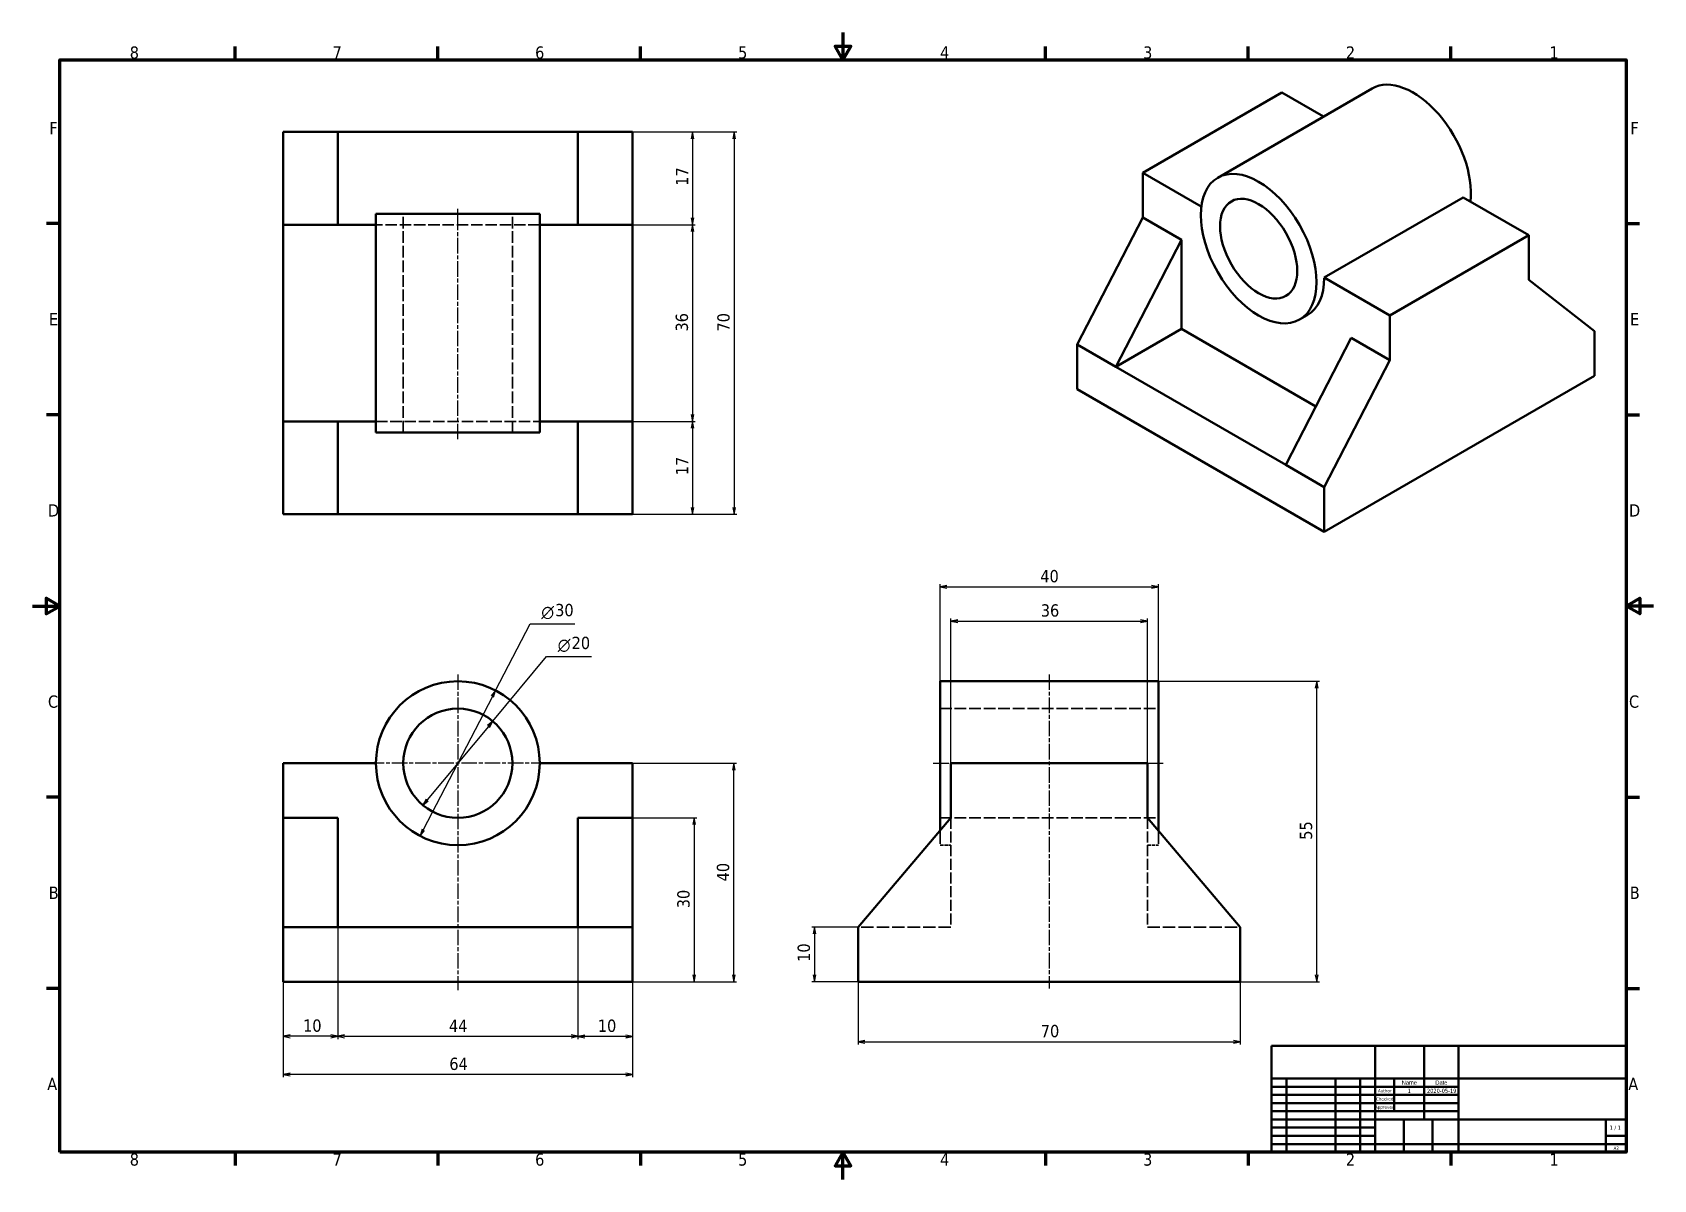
# Model space of a CAD drawing. Header units: millimetres. Extents: x 0 to 297, y 0 to 210.
import ezdxf
from ezdxf.enums import TextEntityAlignment as Align

# ---------------------------------------------------------------- set-up
doc = ezdxf.new("R2010")
doc.units = ezdxf.units.MM
doc.header["$LTSCALE"] = 0.5
doc.linetypes.add('CHAIN', pattern=[0.3543, 0.2362, -0.0295, 0.0591, -0.0295])
doc.linetypes.add('DASHED', pattern=[0.2068, 0.1655, -0.0413])
for name, color, linetype, lineweight in [('Border (ISO)', 7, 'Continuous', 70), ('Center Mark (ISO)', 7, 'Continuous', 25), ('Centerline (ISO)', 7, 'Continuous', 25), ('Dimension (ISO)', 7, 'Continuous', 25), ('Hidden (ISO)', 7, 'DASHED', 35), ('Title (ISO)', 7, 'Continuous', 50), ('Visible (ISO)', 7, 'Continuous', 50)]:
    doc.layers.add(name, color=color, linetype=linetype, lineweight=lineweight)
doc.styles.add('Note Text (JIS)', font='tahoma.ttf')
doc.styles.add('Text Style12', font='AIGDT___.TTF')
doc.styles.add('Text Style38', font='tahoma.ttf')
doc.styles.add('Text Style39', font='tahoma.ttf')
doc.styles.add('Text Style41', font='tahoma.ttf')

# ---------------------------------------------------------------- blocks, each defined once
blk = doc.blocks.new('Borders Default Border')
at = {"layer": 'Border (ISO)'}
for p, q in [((74.25, 410), (74.25, 414.9)), ((148.5, 410), (148.5, 414.9)), ((222.75, 410), (222.75, 414.9)), ((371.25, 410), (371.25, 414.9)), ((445.5, 410), (445.5, 414.9)), ((519.75, 410), (519.75, 414.9)), ((10, 350), (5.1, 350)), ((584, 350), (588.9, 350)), ((10, 280), (5.1, 280)), ((584, 280), (588.9, 280)), ((10, 140), (5.1, 140)), ((584, 140), (588.9, 140)), ((10, 70), (5.1, 70)), ((584, 70), (588.9, 70)), ((74.25, 10), (74.25, 5.1)), ((148.5, 10), (148.5, 5.1)), ((222.75, 10), (222.75, 5.1)), ((371.25, 10), (371.25, 5.1)), ((445.5, 10), (445.5, 5.1)), ((519.75, 10), (519.75, 5.1))]:
    blk.add_line(p, q, dxfattribs=at)
at = {"layer": 'Border (ISO)', "flags": 128}
for points in [[(297, 420), (297, 410), (294.11, 415), (299.89, 415), (297, 410)], [(10, 10), (10, 410), (584, 410), (584, 10), (10, 10)], [(0, 210), (10, 210), (5, 212.89), (5, 207.11), (10, 210)], [(594, 210), (584, 210), (589, 212.89), (589, 207.11), (584, 210)], [(297, 0), (297, 10), (294.11, 5), (299.89, 5), (297, 10)]]:
    blk.add_lwpolyline(points, dxfattribs=at)
at = {"layer": 'Border (ISO)', "char_height": 4.5, "attachment_point": 7, "style": 'Note Text (JIS)'}
for s, insert in [('8', (35.66, 410.3)), ('7', (109.98, 410.4)), ('6', (184.19, 410.31)), ('5', (258.56, 410.31)), ('4', (332.56, 410.4)), ('3', (406.97, 410.31)), ('2', (481.26, 410.4)), ('1', (555.86, 410.4)), ('F', (6.19, 382.75)), ('F', (585.49, 382.75)), ('E', (6.06, 312.75)), ('E', (585.36, 312.75)), ('D', (5.7, 242.75)), ('D', (585, 242.75)), ('C', (5.69, 172.67)), ('C', (584.99, 172.67)), ('B', (5.98, 102.75)), ('B', (585.28, 102.75)), ('A', (5.44, 32.75)), ('A', (584.74, 32.75)), ('8', (35.66, 5)), ('7', (109.98, 5.1)), ('6', (184.19, 5.01)), ('5', (258.56, 5.01)), ('4', (332.56, 5.1)), ('3', (406.97, 5.01)), ('2', (481.26, 5.1)), ('1', (555.86, 5.1))]:
    blk.add_mtext(s, dxfattribs=dict(at, insert=insert))
blk = doc.blocks.new('Title Blocks JIS')
at = {"layer": 'Title (ISO)'}
for p, q in [((230, 139), (100, 139)), ((100, 139), (100, 100)), ((138, 100), (138, 139)), ((156, 127), (156, 139)), ((168.5, 100), (168.5, 139)), ((230, 100), (230, 139)), ((100, 127), (230, 127)), ((105.5, 100), (105.5, 127)), ((123.5, 100), (123.5, 127)), ((132.5, 100), (132.5, 127)), ((145, 115), (145, 127)), ((156, 112), (156, 127)), ((100, 124), (168.5, 124)), ((100, 121), (168.5, 121)), ((168.5, 118), (100, 118)), ((100, 115), (168.5, 115)), ((138, 112), (100, 112)), ((138, 109), (100, 109)), ((168.5, 112), (138, 112)), ((148.5, 100), (148.5, 112)), ((159, 100), (159, 112)), ((168.5, 112), (230, 112)), ((222.5, 100), (222.5, 112)), ((138, 106), (100, 106)), ((230, 103), (100, 103)), ((222.5, 106), (230, 106)), ((100, 100), (230, 100))]:
    blk.add_line(p, q, dxfattribs=at)
for s, height, style, p in [('Checked', 1.2, 'Text Style41', (141.5, 119.5)), ('Author', 1.2, 'Text Style41', (141.5, 122.5)), ('Approved', 1.2, 'Text Style41', (141.5, 116.5)), ('1 / 1 ', 1.5, 'Text Style39', (226.25, 109))]:
    blk.add_text(s, height=height, dxfattribs=dict(at, style=style)).set_placement(p, align=Align.MIDDLE_CENTER)
at = {"layer": 'Title (ISO)', "char_height": 1.4986, "attachment_point": 5, "style": 'Note Text (JIS)'}
for s, insert, width in [('\\fArial|b0|i0;\\H1.4986;Name', (150.5, 125.5), 10.8457), ('\\fArial|b0|i0;\\H1.4986;Date', (162.25, 125.5), 12.2497)]:
    blk.add_mtext(s, dxfattribs=dict(at, insert=insert, width=width))
at = {"layer": 'Title (ISO)'}
for tag, height, style, p in [('COMPANY', 3.1, 'Text Style38', (199.25, 133)), ('CHECKED_BY', 1.5, 'Text Style39', (150.5, 119.5)), ('CHECKED_DATE', 1.5, 'Text Style39', (162.25, 119.5)), ('ENG_APPROVED_BY', 1.5, 'Text Style39', (150.5, 116.5)), ('ENG_APPROVAL_DATE', 1.5, 'Text Style39', (162.25, 116.5)), ('PART_NUMBER', 3.1, 'Text Style38', (195.5, 107.5))]:
    blk.add_attdef(tag, text='', height=height, dxfattribs=dict(at, style=style)).set_placement(p, align=Align.MIDDLE_CENTER)
at = {"layer": 'Title (ISO)', "style": 'Text Style38'}
blk.add_attdef('TITLE', text='', height=3.1, dxfattribs=at).set_placement((169.5, 126), align=Align.TOP_LEFT)
at = {"layer": 'Title (ISO)'}
for tag, p, height, style in [('AUTHOR_001', (149.91, 121.75), 1.5, 'Text Style39'), ('CREATION_DATE_001', (156.98, 121.75), 1.5, 'Text Style39'), ('Sheet_Size_001', (225.34, 100.89), 1.2, 'Text Style41')]:
    blk.add_attdef(tag, p, '', height=height, dxfattribs=dict(at, style=style))

msp = doc.modelspace()

# ---------------------------------------------------------------- linework, layer by layer
at = {"layer": 'Center Mark (ISO)', "linetype": 'CHAIN', "ltscale": 23.990969}
for p, q in [((77.94, 92.47), (77.94, 34.69)), ((94.19, 76.22), (61.69, 76.22))]:
    msp.add_line(p, q, dxfattribs=at)
at = {"layer": 'Centerline (ISO)', "linetype": 'CHAIN', "ltscale": 23.990969}
for p, q in [((77.94, 135.54), (77.94, 178.04)), ((186.28, 92.49), (186.28, 34.97)), ((165.03, 76.22), (207.53, 76.22))]:
    msp.add_line(p, q, dxfattribs=at)
at = {"layer": 'Dimension (ISO)'}
for p, q in [((109.94, 191.79), (121.44, 191.79)), ((109.94, 191.79), (129.07, 191.79)), ((120.94, 191.79), (120.69, 190.54)), ((120.94, 190.54), (120.94, 191.79)), ((121.19, 190.54), (120.94, 191.79)), ((120.94, 190.54), (120.94, 176.04)), ((128.57, 191.79), (128.32, 190.54)), ((128.57, 190.54), (128.57, 191.79)), ((128.82, 190.54), (128.57, 191.79)), ((128.57, 190.54), (128.57, 123.04)), ((120.69, 176.04), (120.94, 174.79)), ((120.94, 176.04), (120.94, 174.79)), ((120.94, 174.79), (121.19, 176.04)), ((109.94, 174.79), (121.44, 174.79)), ((109.94, 174.79), (121.44, 174.79)), ((120.94, 174.79), (120.69, 173.54)), ((120.94, 173.54), (120.94, 174.79)), ((121.19, 173.54), (120.94, 174.79)), ((120.94, 173.54), (120.94, 140.04)), ((120.69, 140.04), (120.94, 138.79)), ((120.94, 140.04), (120.94, 138.79)), ((120.94, 138.79), (121.19, 140.04)), ((109.94, 138.79), (121.44, 138.79)), ((109.94, 138.79), (121.44, 138.79)), ((120.94, 138.79), (120.69, 137.54)), ((120.94, 137.54), (120.94, 138.79)), ((121.19, 137.54), (120.94, 138.79)), ((120.94, 137.54), (120.94, 123.04)), ((109.94, 121.79), (121.44, 121.79)), ((109.94, 121.79), (129.07, 121.79)), ((120.69, 123.04), (120.94, 121.79)), ((120.94, 123.04), (120.94, 121.79)), ((120.94, 121.79), (121.19, 123.04)), ((128.32, 123.04), (128.57, 121.79)), ((128.57, 123.04), (128.57, 121.79)), ((128.57, 121.79), (128.82, 123.04)), ((166.28, 91.22), (166.28, 109)), ((167.53, 108.75), (166.28, 108.5)), ((167.53, 108.5), (166.28, 108.5)), ((166.28, 108.5), (167.53, 108.25)), ((167.53, 108.5), (205.03, 108.5)), ((206.28, 108.5), (205.03, 108.75)), ((205.03, 108.5), (206.28, 108.5)), ((205.03, 108.25), (206.28, 108.5)), ((206.28, 91.22), (206.28, 109)), ((84.86, 89.53), (91.2, 101.75)), ((91.2, 101.75), (99.4, 101.75)), ((93.1, 101.75), (99, 101.75)), ((168.28, 76.27), (168.28, 102.72)), ((169.53, 102.47), (168.28, 102.22)), ((169.53, 102.22), (168.28, 102.22)), ((168.28, 102.22), (169.53, 101.97)), ((169.53, 102.22), (203.03, 102.22)), ((204.28, 102.22), (203.03, 102.47)), ((203.03, 102.22), (204.28, 102.22)), ((203.03, 101.97), (204.28, 102.22)), ((204.28, 76.27), (204.28, 102.72)), ((84.34, 83.9), (94.21, 95.74)), ((94.21, 95.74), (102.4, 95.74)), ((96.11, 95.74), (102, 95.74)), ((84.86, 89.53), (84.06, 88.53)), ((84.28, 88.42), (84.86, 89.53)), ((84.5, 88.3), (84.86, 89.53)), ((206.28, 91.22), (235.78, 91.22)), ((235.28, 91.22), (235.03, 89.97)), ((235.28, 89.97), (235.28, 91.22)), ((235.53, 89.97), (235.28, 91.22)), ((235.28, 37.47), (235.28, 89.97)), ((84.28, 88.42), (71.6, 64.01)), ((84.34, 83.9), (83.35, 83.1)), ((83.54, 82.94), (84.34, 83.9)), ((83.73, 82.78), (84.34, 83.9)), ((83.54, 82.94), (72.34, 69.49)), ((109.94, 76.22), (128.98, 76.22)), ((128.48, 76.22), (128.23, 74.97)), ((128.48, 74.97), (128.48, 76.22)), ((128.73, 74.97), (128.48, 76.22)), ((128.48, 37.47), (128.48, 74.97)), ((72.15, 69.65), (71.54, 68.53)), ((72.34, 69.49), (71.54, 68.53)), ((71.54, 68.53), (72.53, 69.33)), ((109.94, 66.22), (121.73, 66.22)), ((121.23, 66.22), (120.98, 64.97)), ((121.23, 64.97), (121.23, 66.22)), ((121.48, 64.97), (121.23, 66.22)), ((71.38, 64.13), (71.03, 62.9)), ((71.6, 64.01), (71.03, 62.9)), ((71.03, 62.9), (71.83, 63.9)), ((121.23, 64.97), (121.23, 37.47)), ((45.94, 46.22), (45.94, 25.72)), ((55.94, 46.22), (55.94, 25.72)), ((55.94, 46.22), (55.94, 25.72)), ((99.94, 46.22), (99.94, 25.72)), ((99.94, 46.22), (99.94, 25.69)), ((109.94, 46.22), (109.94, 25.69)), ((151.28, 46.22), (142.78, 46.22)), ((143.28, 46.22), (143.03, 44.97)), ((143.28, 44.97), (143.28, 46.22)), ((143.53, 44.97), (143.28, 46.22)), ((143.28, 44.97), (143.28, 37.47)), ((45.94, 36.22), (45.94, 18.72)), ((109.94, 36.22), (109.94, 18.72)), ((109.94, 36.22), (121.73, 36.22)), ((109.94, 36.22), (128.98, 36.22)), ((120.98, 37.47), (121.23, 36.22)), ((121.23, 37.47), (121.23, 36.22)), ((121.23, 36.22), (121.48, 37.47)), ((128.23, 37.47), (128.48, 36.22)), ((128.48, 37.47), (128.48, 36.22)), ((128.48, 36.22), (128.73, 37.47)), ((151.28, 36.22), (142.78, 36.22)), ((143.03, 37.47), (143.28, 36.22)), ((143.28, 37.47), (143.28, 36.22)), ((143.28, 36.22), (143.53, 37.47)), ((151.28, 36.22), (151.28, 24.72)), ((221.28, 36.22), (221.28, 24.72)), ((221.28, 36.22), (235.78, 36.22)), ((235.03, 37.47), (235.28, 36.22)), ((235.28, 37.47), (235.28, 36.22)), ((235.28, 36.22), (235.53, 37.47)), ((47.19, 26.47), (45.94, 26.22)), ((47.19, 26.22), (45.94, 26.22)), ((45.94, 26.22), (47.19, 25.97)), ((54.69, 26.22), (47.19, 26.22)), ((55.94, 26.22), (54.69, 26.47)), ((54.69, 26.22), (55.94, 26.22)), ((54.69, 25.97), (55.94, 26.22)), ((57.19, 26.47), (55.94, 26.22)), ((57.19, 26.22), (55.94, 26.22)), ((55.94, 26.22), (57.19, 25.97)), ((57.19, 26.22), (98.69, 26.22)), ((99.94, 26.22), (98.69, 26.47)), ((98.69, 26.22), (99.94, 26.22)), ((98.69, 25.97), (99.94, 26.22)), ((101.19, 26.44), (99.94, 26.19)), ((101.19, 26.19), (99.94, 26.19)), ((99.94, 26.19), (101.19, 25.94)), ((108.69, 26.19), (101.19, 26.19)), ((109.94, 26.19), (108.69, 26.44)), ((108.69, 26.19), (109.94, 26.19)), ((108.69, 25.94), (109.94, 26.19)), ((152.53, 25.47), (151.28, 25.22)), ((152.53, 25.22), (151.28, 25.22)), ((151.28, 25.22), (152.53, 24.97)), ((152.53, 25.22), (220.03, 25.22)), ((221.28, 25.22), (220.03, 25.47)), ((220.03, 25.22), (221.28, 25.22)), ((220.03, 24.97), (221.28, 25.22)), ((47.19, 19.47), (45.94, 19.22)), ((47.19, 19.22), (45.94, 19.22)), ((45.94, 19.22), (47.19, 18.97)), ((108.69, 19.22), (47.19, 19.22)), ((109.94, 19.22), (108.69, 19.47)), ((108.69, 19.22), (109.94, 19.22)), ((108.69, 18.97), (109.94, 19.22))]:
    msp.add_line(p, q, dxfattribs=at)
at = {"layer": 'Hidden (ISO)', "ltscale": 25.789812}
for p, q in [((67.94, 136.79), (67.94, 176.79)), ((87.94, 136.79), (87.94, 176.79)), ((166.28, 86.22), (206.28, 86.22)), ((166.28, 66.22), (206.28, 66.22))]:
    msp.add_line(p, q, dxfattribs=at)
at = {"layer": 'Hidden (ISO)', "ltscale": 25.31909}
for p, q in [((92.94, 174.79), (62.94, 174.79)), ((62.94, 138.79), (92.94, 138.79))]:
    msp.add_line(p, q, dxfattribs=at)
at = {"layer": 'Hidden (ISO)', "ltscale": 24.17795}
for p, q in [((168.28, 66.22), (168.28, 46.22)), ((204.28, 66.22), (204.28, 46.22))]:
    msp.add_line(p, q, dxfattribs=at)
at = {"layer": 'Hidden (ISO)', "ltscale": 29.167864}
for p, q in [((166.28, 63.86), (166.28, 61.22)), ((206.28, 63.86), (206.28, 61.22))]:
    msp.add_line(p, q, dxfattribs=at)
at = {"layer": 'Hidden (ISO)', "ltscale": 7.615002}
for p, q in [((166.28, 61.22), (168.28, 61.22)), ((204.28, 61.22), (206.28, 61.22))]:
    msp.add_line(p, q, dxfattribs=at)
at = {"layer": 'Hidden (ISO)', "ltscale": 27.401676}
for p, q in [((168.28, 46.22), (151.28, 46.22)), ((204.28, 46.22), (221.28, 46.22))]:
    msp.add_line(p, q, dxfattribs=at)
at = {"layer": 'Visible (ISO)'}
for p, q in [((228.89, 199), (203.43, 184.3)), ((217.15, 183.41), (245.43, 199.74)), ((236.52, 194.59), (228.89, 199)), ((55.94, 191.79), (45.94, 191.79)), ((45.94, 191.79), (45.94, 174.79)), ((55.94, 174.79), (55.94, 191.79)), ((55.94, 191.79), (99.94, 191.79)), ((109.94, 191.79), (99.94, 191.79)), ((99.94, 191.79), (99.94, 174.79)), ((109.94, 191.79), (109.94, 174.79)), ((214.14, 178.12), (203.43, 184.3)), ((203.43, 184.3), (203.43, 176.13)), ((236.67, 165.11), (262.12, 179.81)), ((274.15, 172.87), (262.12, 179.81)), ((62.94, 176.79), (92.94, 176.79)), ((62.94, 174.79), (62.94, 176.79)), ((92.94, 174.79), (92.94, 176.79)), ((203.43, 176.13), (191.41, 152.86)), ((210.51, 172.05), (203.43, 176.13)), ((62.94, 174.79), (45.94, 174.79)), ((45.94, 174.79), (45.94, 138.79)), ((62.94, 174.79), (62.94, 138.79)), ((92.94, 138.79), (92.94, 174.79)), ((109.94, 174.79), (92.94, 174.79)), ((109.94, 174.79), (109.94, 138.79)), ((274.15, 172.87), (248.69, 158.17)), ((274.15, 164.7), (274.15, 172.87)), ((210.51, 172.05), (198.48, 148.78)), ((210.51, 172.05), (210.51, 155.72)), ((248.69, 158.17), (236.67, 165.11)), ((286.17, 155.31), (274.15, 164.7)), ((232.15, 157.43), (233.56, 158.24)), ((248.69, 158.17), (248.69, 150.01)), ((198.48, 148.78), (210.51, 155.72)), ((235.12, 141.51), (210.51, 155.72)), ((286.17, 147.15), (286.17, 155.31)), ((198.48, 148.78), (191.41, 152.86)), ((191.41, 152.86), (191.41, 144.7)), ((229.6, 130.82), (241.62, 154.09)), ((248.69, 150.01), (241.62, 154.09)), ((198.48, 148.78), (229.6, 130.82)), ((248.69, 150.01), (236.67, 126.74)), ((236.67, 118.57), (286.17, 147.15)), ((236.67, 118.57), (191.41, 144.7)), ((62.94, 138.79), (45.94, 138.79)), ((45.94, 138.79), (45.94, 121.79)), ((55.94, 138.79), (55.94, 121.79)), ((62.94, 136.79), (62.94, 138.79)), ((62.94, 136.79), (92.94, 136.79)), ((109.94, 138.79), (92.94, 138.79)), ((92.94, 136.79), (92.94, 138.79)), ((99.94, 121.79), (99.94, 138.79)), ((109.94, 138.79), (109.94, 121.79)), ((236.67, 126.74), (229.6, 130.82)), ((236.67, 126.74), (236.67, 118.57)), ((55.94, 121.79), (45.94, 121.79)), ((55.94, 121.79), (99.94, 121.79)), ((109.94, 121.79), (99.94, 121.79)), ((166.28, 91.22), (166.28, 63.86)), ((166.28, 91.22), (206.28, 91.22)), ((206.28, 91.22), (206.28, 63.86)), ((62.94, 76.22), (45.94, 76.22)), ((45.94, 76.22), (45.94, 66.22)), ((109.94, 76.22), (92.94, 76.22)), ((109.94, 76.22), (109.94, 66.22)), ((204.28, 76.22), (168.28, 76.22)), ((168.28, 76.22), (168.28, 66.22)), ((204.28, 66.22), (204.28, 76.22)), ((55.94, 66.22), (45.94, 66.22)), ((45.94, 66.22), (45.94, 46.22)), ((55.94, 66.22), (55.94, 46.22)), ((99.94, 46.22), (99.94, 66.22)), ((109.94, 66.22), (99.94, 66.22)), ((109.94, 66.22), (109.94, 46.22)), ((168.28, 66.22), (151.28, 46.22)), ((221.28, 46.22), (204.28, 66.22)), ((55.94, 46.22), (45.94, 46.22)), ((45.94, 46.22), (45.94, 36.22)), ((55.94, 46.22), (99.94, 46.22)), ((109.94, 46.22), (99.94, 46.22)), ((109.94, 46.22), (109.94, 36.22)), ((151.28, 46.22), (151.28, 36.22)), ((221.28, 36.22), (221.28, 46.22)), ((109.94, 36.22), (45.94, 36.22)), ((151.28, 36.22), (221.28, 36.22))]:
    msp.add_line(p, q, dxfattribs=at)
for radius in [15, 10]:
    msp.add_circle((77.94, 76.22), radius, dxfattribs=at)
for centre, major_axis, start_param, end_param in [((252.93, 186.75), (-7.5, 12.99), 3.793259, 6.283185), ((226.06, 171.23), (7.5, -12.99), 0, 0.785398)]:
    msp.add_ellipse(centre, major_axis=major_axis, ratio=0.57735, start_param=start_param, end_param=end_param, dxfattribs=at)
for major_axis in [(-7.5, 12.99), (5, -8.66)]:
    msp.add_ellipse((224.65, 170.42), major_axis=major_axis, ratio=0.57735, dxfattribs=at)

# ---------------------------------------------------------------- block references
at = {"xscale": 0.5, "yscale": 0.5, "zscale": 0.5}
msp.add_blockref('Borders Default Border', (0, 0), dxfattribs=at)
msp.add_blockref('Title Blocks JIS', (177, -45), dxfattribs=at).add_auto_attribs({'CREATION_DATE_001': '2020-05-19', 'AUTHOR_001': '1', 'Sheet_Size_001': 'A2'})

# ---------------------------------------------------------------- texts
at = {"layer": 'Dimension (ISO)', "char_height": 2.25, "attachment_point": 7, "rotation": 90, "style": 'Note Text (JIS)'}
for s, insert in [('17', (120.14, 181.94)), ('36', (120.14, 155.25)), ('70', (127.77, 155.25)), ('17', (120.14, 128.94)), ('55', (234.48, 62.21)), ('40', (127.68, 54.59)), ('30', (120.43, 49.67)), ('10', (142.48, 39.86))]:
    msp.add_mtext(s, dxfattribs=dict(at, insert=insert))
at = {"layer": 'Dimension (ISO)', "char_height": 2.25, "attachment_point": 7}
for s, insert, style in [('40', (184.65, 109.3), 'Note Text (JIS)'), ('\\fAIGDT|b0|i0|p0;n', (93.23, 102.57), 'Text Style12'), ('30', (95.77, 103.09), 'Note Text (JIS)'), ('36', (184.74, 103.02), 'Note Text (JIS)'), ('\\fAIGDT|b0|i0|p0;n', (96.24, 96.57), 'Text Style12'), ('20', (98.79, 97.08), 'Note Text (JIS)'), ('10', (49.59, 27.02), 'Note Text (JIS)'), ('44', (76.31, 27.02), 'Note Text (JIS)'), ('10', (103.59, 26.99), 'Note Text (JIS)'), ('70', (184.74, 26.02), 'Note Text (JIS)'), ('64', (76.38, 20.02), 'Note Text (JIS)')]:
    msp.add_mtext(s, dxfattribs=dict(at, insert=insert, style=style))

doc.saveas('drawing.dxf')
